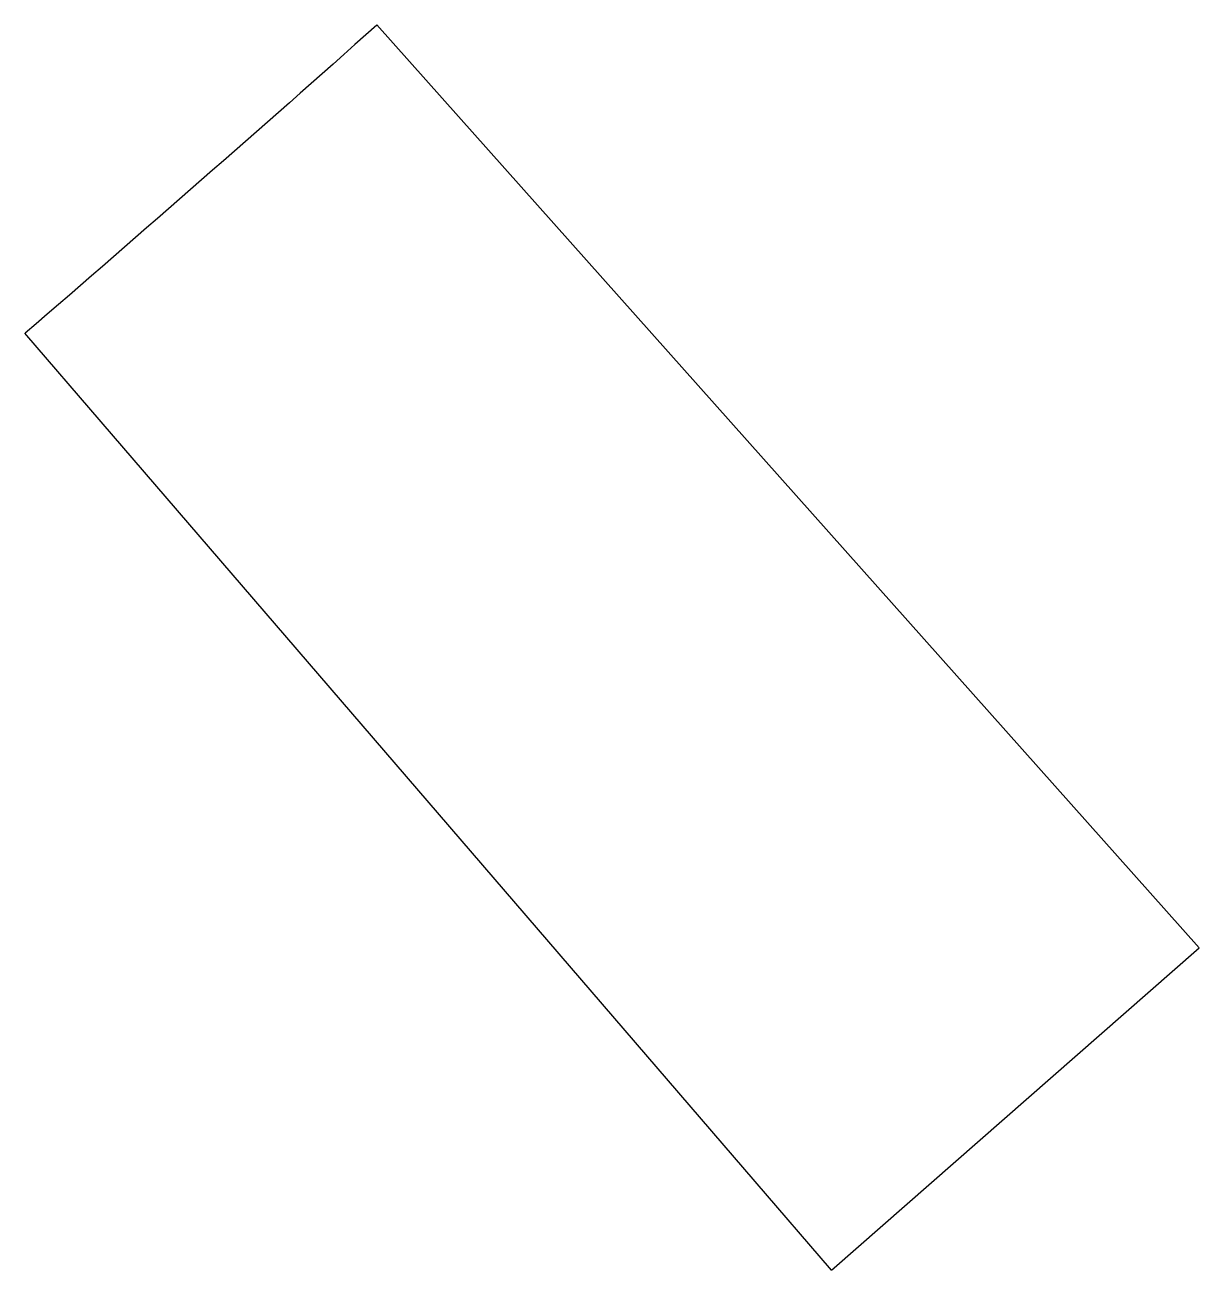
# Model space of a CAD drawing. Extents: x 5.699 to 5.794, y -7.257 to -7.156.
import ezdxf

# ---------------------------------------------------------------- set-up
doc = ezdxf.new("R2010")
doc.units = 0
doc.layers.add('LAYER_1', color=7, linetype='CONTINUOUS')

msp = doc.modelspace()

# ---------------------------------------------------------------- linework, layer by layer
at = {"layer": 'LAYER_1', "color": 7}
for points in [[(5.79401, -7.23107), (5.72748, -7.15641)], [(5.76426, -7.25713), (5.69902, -7.18134)], [(5.76426, -7.25713), (5.79401, -7.23107)]]:
    msp.add_lwpolyline(points, dxfattribs=at)
msp.add_open_spline([(5.72748, -7.15644), (5.71807, -7.16482), (5.70859, -7.17312), (5.69904, -7.18136)], degree=3, dxfattribs=at)

doc.saveas('drawing.dxf')
